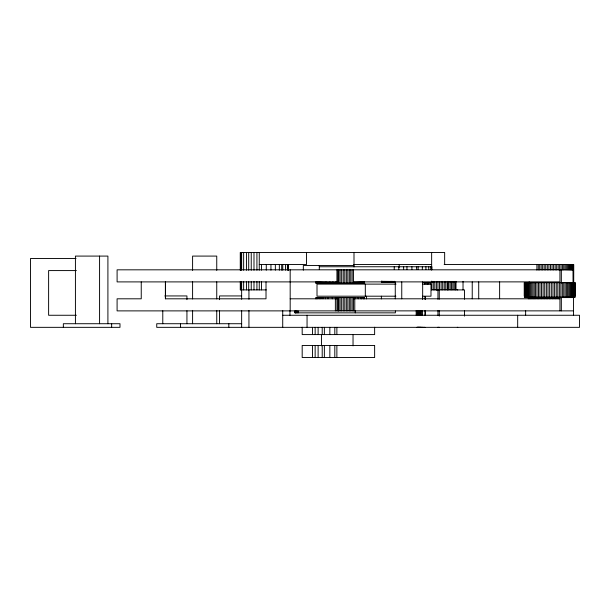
<?xml version="1.0" encoding="UTF-8"?>
<svg xmlns="http://www.w3.org/2000/svg" width="610" height="610" viewBox="0 0 610 610"><rect width="100%" height="100%" fill="white"/><g stroke="black" fill="none" stroke-linecap="round" stroke-linejoin="round"><path stroke-width="0.91" d="M282.72 327.341L282.72 310.566M312.488 334.585L312.488 327.341M315.156 334.585L315.156 327.341M318.123 334.585L318.123 327.341M322.21 334.585L322.21 327.341M324.36 334.585L324.36 327.341M329.842 334.585L329.842 327.341M334.798 334.585L334.798 327.341M336.873 334.585L336.873 327.341M416.172 315.263L416.172 310.566M417.133 315.263L417.133 310.566M417.621 315.263L417.629 310.566M418.216 315.263L418.216 310.566M418.895 315.263L418.895 310.566M419.672 315.263L419.672 310.566M420.534 315.263L420.534 310.566M421.487 315.263L421.487 310.566M422.516 315.263L422.516 310.566M422.516 299.296L422.516 296.475M425.017 315.263L425.017 310.566M425.025 299.296L425.025 296.475M425.322 315.606L425.322 310.566M425.322 299.296L425.322 296.475M437.95 315.263L437.95 310.566M437.957 299.296L437.957 281.363M439.269 316.087L439.269 310.467M439.269 299.243L439.269 289.887L437.957 289.902M464.469 316.117L464.469 310.498M464.477 299.274L464.477 289.918L431.575 289.887M574.971 295.941L575.032 282.659L524.295 282.659L524.333 295.941L524.791 295.941M425.017 327.349L417.423 327.341M439.269 327.311L437.69 327.311M416.737 327.349L417.286 327.341M418.208 327.349L418.895 327.341M420.755 327.341L419.146 327.341M76.052 258.503L30.5 258.503L30.5 327.341L119.987 327.341L119.987 323.719L63.348 323.719L63.348 327.341M259.258 264.542L306.479 264.542L306.479 252.464M353.739 264.542L431.644 264.542M444.156 264.542L573.69 264.542L573.674 297.146M353.937 265.548L303.33 265.548L303.33 270.169M319.289 266.753L431.911 266.753L431.811 269.529M573.4 269.811L117.097 269.826L117.105 281.904L336.926 281.896M76.395 270.581L48.617 270.581L48.617 315.263L76.395 315.263M353.495 281.896L559.942 281.881L559.942 269.811M381.372 282.453L395.547 282.453M422.326 282.453L431.911 282.453L431.911 281.248M315.911 283.101L364.216 283.101L364.216 281.896L364.17 283.101M524.516 283.863L524.402 295.941M396.02 284.115L317.009 284.115L317.009 296.193L395.905 296.193M422.73 284.115L430.988 284.115L430.988 296.193L422.73 296.193M266.28 289.902L240.271 289.902L240.271 281.477M164.814 295.941L186.934 295.941L186.934 299.647M241.667 295.941L219.547 295.941L219.547 299.647M524.333 297.146L574.978 297.146M364.17 297.596L364.17 298.801L364.216 297.596L315.911 297.596L315.911 298.801M525.088 297.588L573.4 297.581M573.347 310.871L117.09 310.887L117.09 298.808L141.245 298.808L141.245 281.904M336.933 298.801L290.185 298.801M353.503 298.801L559.949 298.793M282.72 315.263L579.5 315.263L579.5 327.341L156.739 327.341L156.739 323.719L241.69 323.719M421.487 327.341L422.509 327.349M417.133 327.341L417.621 327.349M436.135 289.887L437.698 289.902M457.325 289.887L457.774 289.918M457.317 327.311L457.767 327.341M574.971 282.659L574.971 297.146M574.803 282.659L574.803 297.146M574.536 282.659L574.536 297.146M574.163 282.659L574.163 297.146M573.598 264.542L573.575 282.659M573.354 264.542L573.4 282.659M573.461 296.864L573.461 315.263M573.103 264.542L573.095 297.146M572.698 264.542L572.698 269.978M572.409 282.659L572.409 297.146M572.203 264.542L572.203 269.978M571.601 264.542L571.601 269.978M571.623 282.659L571.623 297.146M570.914 264.542L570.914 269.978M570.746 282.659L570.746 297.146M570.129 264.542L570.129 269.978M569.786 282.659L569.786 297.146M569.26 264.542L569.26 269.978M568.733 282.659L568.733 297.146M568.307 264.542L568.307 269.978M567.597 282.659L567.597 297.146M567.269 264.542L567.269 269.978M566.385 282.659L566.385 297.146M566.156 264.542L566.156 269.978M565.104 282.659L565.104 297.146M564.974 264.542L564.974 269.978M563.724 264.542L563.724 269.978M563.754 282.659L563.754 297.146M562.412 264.542L562.412 269.978M562.344 282.659L562.344 297.146M561.337 269.811L561.337 283.093M561.337 297.588L561.337 310.871M561.047 264.542L561.047 269.978M560.88 282.659L560.88 297.146M559.949 297.588L559.949 310.871M559.637 264.542L559.637 269.978M559.37 282.659L559.37 297.146M558.508 297.588L558.508 298.793M558.18 264.542L558.18 269.978M557.814 282.659L557.814 297.146M557.029 297.588L557.029 298.793M556.686 264.542L556.686 269.978M556.228 282.659L556.228 297.146M555.519 297.588L555.519 298.793M555.161 264.542L555.161 269.978M554.612 282.659L554.612 297.146M553.979 297.588L553.979 298.793M553.613 264.542L553.613 269.978M552.973 282.659L552.973 297.146M552.416 297.588L552.416 298.793M552.05 264.542L552.05 269.978M551.318 282.659L551.318 297.146M550.845 297.588L550.845 298.793M550.472 264.542L550.472 269.978M549.663 282.659L549.663 297.146M549.267 297.588L549.267 298.793M548.893 264.542L548.893 269.978M548.001 282.659L548.001 297.146M547.688 297.588L547.688 298.793M547.315 264.542L547.315 269.978M546.354 282.659L546.354 297.146M546.11 297.588L546.11 298.793M545.744 264.542L545.744 269.978M544.715 282.659L544.715 297.146M544.555 297.588L544.555 298.793M544.189 264.542L544.189 269.978M543.098 282.659L543.098 297.146M543.014 297.588L543.014 298.793M542.664 264.542L542.664 269.978M541.512 282.659L541.512 297.146M541.497 297.588L541.497 298.793M541.161 264.542L541.161 269.978M539.957 282.659L539.957 297.146M540.018 297.588L540.018 298.793M539.697 264.542L539.697 269.978M538.577 297.588L538.577 298.793M538.447 282.659L538.447 297.146M538.279 264.542L538.279 269.978M537.189 297.588L537.189 298.793M536.907 264.542L536.907 270.116M536.983 282.659L536.983 297.146M535.839 297.588L535.839 298.793M535.572 282.659L535.572 297.146M534.558 297.588L534.558 298.793M534.223 282.659L534.223 297.146M533.331 297.588L533.331 298.793M532.942 282.659L532.942 297.146M532.179 297.588L532.179 298.793M531.729 282.659L531.729 297.146M531.096 297.588L531.096 298.793M530.593 282.659L530.593 297.146M530.098 297.588L530.098 298.793M529.541 282.659L529.541 297.146M529.175 281.889L529.175 283.093M529.175 297.588L529.175 298.793M528.573 282.659L528.573 297.146M528.336 297.588L528.336 298.793M527.696 282.659L527.696 297.146M526.918 282.659L526.918 297.146M526.232 282.659L526.232 297.146M525.645 282.659L525.645 297.146M525.637 310.665L525.637 315.263M525.164 282.659L525.164 297.146M524.791 282.659L524.791 297.146M524.516 282.659L524.516 297.146M524.356 282.659L524.402 297.146M517.676 315.263L517.676 327.341M499.62 281.889L499.628 298.793M478.713 281.889L478.72 298.793M472.231 281.889L472.231 298.793M463.028 281.363L463.028 289.902M456.005 281.363L456.005 289.902M455.327 281.363L455.327 289.902M454.13 281.363L454.13 289.902M452.864 281.363L452.864 289.902M451.537 281.363L451.537 289.902M450.165 281.363L450.165 289.902M448.739 281.363L448.739 289.902M447.748 281.363L447.748 289.902M447.267 281.363L447.267 289.902M445.765 281.363L445.765 289.902M444.652 264.542L444.652 252.464L240.271 252.464L240.271 270.245M444.24 281.363L444.24 289.902M442.685 281.363L442.685 289.902M441.114 281.363L441.114 289.902M439.536 281.363L439.536 289.902M436.379 281.363L436.379 289.902M434.816 281.363L434.816 289.902M433.268 281.363L433.268 289.902M431.743 281.363L431.743 289.902M431.644 252.464L431.644 270.116M431.621 281.248L431.621 282.453M430.744 266.753L430.744 269.529M430.256 282.316L430.256 284.207M428.754 266.753L428.754 269.529M428.799 282.316L428.799 284.207M427.389 282.316L427.389 284.207M426.032 282.316L426.032 284.207M425.91 266.753L425.91 269.529M424.728 282.316L424.728 284.207M422.661 281.889L422.661 298.801M422.326 266.753L422.326 269.529M418.14 266.753L418.14 269.529M416.638 266.753L416.638 269.529M411.903 266.753L411.903 269.529M406.962 266.753L406.962 269.475M403.645 266.753L403.645 269.475M401.754 281.889L401.754 298.801M399.23 264.542L399.23 267.332M398.787 266.753L398.787 269.529M395.387 310.993L395.387 312.854L294.973 312.854L294.973 310.993M395.265 281.889L395.265 298.801M394.235 266.753L394.235 269.475M394.235 281.248L394.235 282.453M392.87 281.248L392.87 282.453M391.513 281.248L391.513 282.453M390.225 281.248L390.225 282.453M389.005 281.248L389.005 282.453M387.861 281.248L387.861 282.453M386.793 281.248L386.793 282.453M385.817 281.248L385.817 282.453M384.925 281.248L384.925 282.453M384.125 281.248L384.125 282.453M383.423 281.248L383.423 282.453M382.821 281.248L382.821 282.453M382.317 281.248L382.317 282.453M381.929 281.248L381.929 282.453M381.631 281.248L381.631 282.453M381.547 281.248L381.547 282.453M381.41 281.248L381.448 282.453M381.38 296.193L381.38 298.908M374.631 327.227L374.631 334.585L302.186 334.585L302.186 327.227M366.518 296.193L366.518 298.908M365.314 284.115L365.314 296.193M364.01 281.896L364.017 283.101M364.01 297.596L364.01 298.801M363.758 281.896L363.758 283.101M363.4 281.896L363.4 283.101M363.4 297.596L363.4 298.801M362.942 281.896L362.942 283.101M362.386 281.896L362.386 283.101M361.738 281.896L361.738 283.101M361.738 297.596L361.738 298.801M360.99 281.896L360.99 283.101M360.99 297.596L360.99 298.801M360.159 281.896L360.159 283.101M359.237 281.896L359.237 283.101M358.238 281.896L358.238 283.101M358.238 297.596L358.238 298.801M357.155 281.896L357.155 283.101M356.004 281.896L356.004 283.101M355.256 310.993L355.256 312.854M354.784 281.896L354.784 283.101M354.784 297.596L354.784 310.879M353.998 252.464L353.998 266.959M353.495 269.811L353.495 283.101M353.503 297.596L353.503 310.879M353.037 334.585L353.037 345.862M352.153 269.811L352.153 283.101M352.161 297.596L352.161 310.879M350.765 269.811L350.765 283.101M350.765 297.596L350.765 310.879M349.324 269.811L349.324 283.101M349.324 297.596L349.324 310.879M347.845 269.811L347.845 283.101M347.845 297.596L347.845 310.879M346.335 269.811L346.335 283.101M346.335 297.596L346.335 310.879M344.795 269.811L344.795 283.101M344.795 297.596L344.795 310.879M343.232 269.811L343.232 283.101M343.232 297.596L343.239 310.879M341.661 269.811L341.661 283.101M341.661 297.596L341.661 310.879M340.083 269.811L340.083 283.101M340.083 297.596L340.083 310.879M338.786 269.811L338.786 283.101M338.786 297.596L338.786 310.879M338.504 269.811L338.504 283.101M338.504 297.596L338.504 310.879M337.917 269.811L337.925 283.101M337.925 297.596L337.925 310.879M336.926 269.811L336.926 283.101M336.933 297.596L336.933 310.879M336.873 345.458L336.873 357.536M335.37 281.896L335.37 283.101M335.37 297.596L335.37 310.879M334.798 345.458L334.798 357.536M333.83 281.896L333.83 283.101M332.32 281.896L332.32 283.101M332.32 297.596L332.32 298.801M330.841 281.896L330.841 283.101M329.842 345.458L329.842 357.536M329.4 281.896L329.4 283.101M328.005 281.896L328.005 283.101M328.005 297.596L328.005 298.801M326.663 281.896L326.663 283.101M325.374 281.896L325.374 283.101M325.374 297.596L325.374 298.801M324.36 345.458L324.36 357.536M324.154 281.896L324.154 283.101M322.995 281.896L322.995 283.101M322.995 297.596L322.995 298.801M322.21 345.458L322.21 357.536M321.912 281.896L321.912 283.101M321.447 334.585L321.447 345.862M320.913 281.896L320.913 283.101M320.913 297.596L320.913 298.801M319.991 281.896L319.991 283.101M319.289 265.548L319.289 269.475M319.152 281.896L319.152 283.101M319.152 297.596L319.152 298.801M318.412 281.896L318.412 283.101M318.123 345.458L318.123 357.536M317.757 281.896L317.757 283.101M317.2 281.896L317.2 283.101M317.2 297.596L317.2 298.801M316.735 281.896L316.735 283.101M316.377 281.896L316.377 283.101M316.117 281.896L316.117 283.101M316.117 297.596L316.117 298.801M315.911 281.896L315.965 283.101M315.156 345.458L315.156 357.536M312.488 345.458L312.488 357.536M307.051 315.263L307.051 327.341M298.214 310.993L298.214 312.854M297.238 310.993L297.238 312.854M296.429 310.993L296.429 312.854M295.797 310.993L295.797 312.854M295.324 310.993L295.339 312.854M295.057 310.993L295.065 312.854M290.177 269.818L290.185 310.879M289.956 310.566L289.956 315.263M288.507 264.542L288.507 270.177M288.4 264.542L288.4 270.177M288.24 264.542L288.24 270.177M287.379 264.542L287.379 270.177M285.48 264.542L285.48 270.177M282.765 264.542L282.765 270.177M281.698 264.542L281.698 270.177M279.349 264.542L279.349 270.177M275.354 264.542L275.354 270.177M270.947 264.542L270.947 270.177M266.28 264.542L266.28 270.177M266.013 281.896L266.013 298.808L165.417 298.808L165.417 281.904M261.545 264.542L261.545 270.177M261.545 281.446L261.545 289.902M259.258 252.464L259.258 270.177M259.258 281.446L259.258 289.902M256.924 252.464L256.924 270.245M256.924 281.477L256.924 289.902M253.989 252.464L253.989 270.245M253.989 281.477L253.989 289.902M251.236 252.464L251.236 270.245M251.236 281.477L251.236 289.902M248.941 289.902L248.941 299.266M248.941 310.498L248.941 327.341M248.705 252.464L248.705 270.245M248.705 281.477L248.705 289.902M246.448 252.464L246.448 270.245M246.448 281.477L246.448 289.902M243.642 252.464L243.642 270.245M243.642 281.477L243.642 289.902M241.644 252.464L241.644 270.245M241.644 281.477L241.644 299.266M241.644 310.498L241.644 327.341M240.79 252.464L240.79 270.245M240.79 281.477L240.79 289.902M228.826 323.719L228.826 327.341M219.547 310.757L219.547 323.719M216.748 270.375L216.748 256.086L192.592 256.086L192.592 270.375M216.748 281.805L216.748 298.953M216.748 310.383L216.748 323.719M192.592 281.805L192.592 298.953M192.592 310.383L192.592 323.719M186.934 310.757L186.934 323.719M180.514 323.719L180.514 327.341M165.417 281.904L165.417 298.808M162.778 310.757L162.778 323.719M111.653 323.719L111.653 327.341M107.909 323.719L107.909 256.086L75.426 256.086L75.426 323.719M99.575 256.086L99.575 323.719M418.826 327.356A24.24 0.442 -2.5 0 1 417.072 327.349M421.22 327.356A23.005 0.48 -1.8 0 1 418.673 327.349M374.631 345.458L302.186 345.458L302.186 357.536L374.631 357.536L374.631 345.458"/></g></svg>
